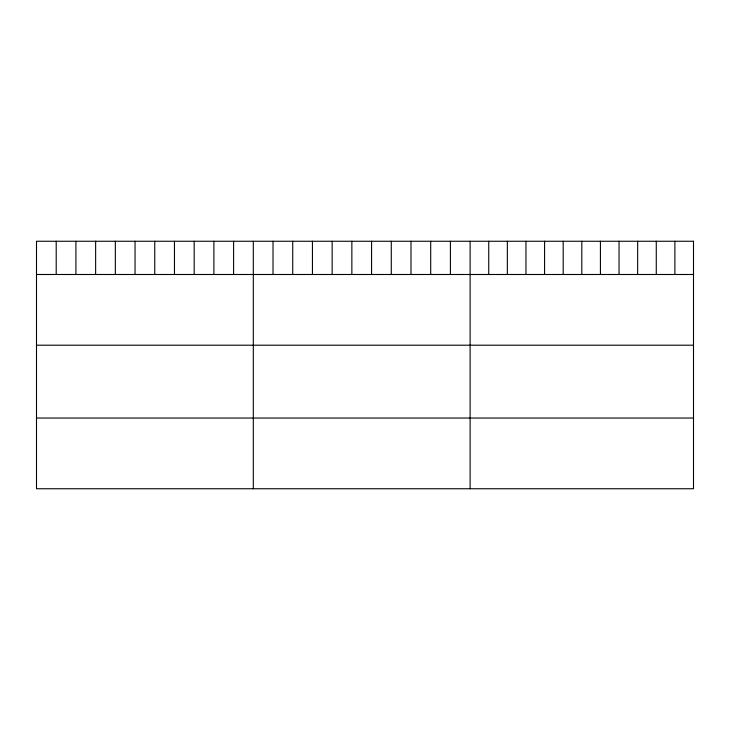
<?xml version="1.0" encoding="UTF-8"?>
<svg xmlns="http://www.w3.org/2000/svg" width="730" height="730" viewBox="0 0 730 730"><rect width="100%" height="100%" fill="white"/><g stroke="black" fill="none" stroke-linecap="round" stroke-linejoin="round"><path stroke-width="1.09" d="M36.5 274.489L693.5 274.489M36.5 345.199L693.5 345.199M36.5 418.044L693.5 418.044M674.885 241.256L674.885 274.489M656.27 241.256L656.27 274.489M637.655 241.256L637.655 274.489M619.04 241.256L619.04 274.489M600.425 241.256L600.425 274.489M581.81 241.256L581.81 274.489M563.195 241.256L563.195 274.489M544.58 241.256L544.58 274.489M525.965 241.256L525.965 274.489M507.35 241.256L507.35 274.489M488.735 241.256L488.735 274.489M470.12 241.256L470.12 488.744M450.41 241.256L450.41 274.489M430.7 241.256L430.7 274.489M410.99 241.256L410.99 274.489M391.28 241.256L391.28 274.489M371.57 241.256L371.57 274.489M351.86 241.256L351.86 274.489M332.15 241.256L332.15 274.489M312.44 241.256L312.44 274.489M292.73 241.256L292.73 274.489M273.02 241.256L273.02 274.489M253.31 241.256L253.31 488.744M233.6 241.256L233.6 274.489M213.89 241.256L213.89 274.489M194.18 241.256L194.18 274.489M174.47 241.256L174.47 274.489M154.76 241.256L154.76 274.489M135.05 241.256L135.05 274.489M115.34 241.256L115.34 274.489M95.63 241.256L95.63 274.489M75.92 241.256L75.92 274.489M56.21 241.256L56.21 274.489M693.5 241.256L36.5 241.256L36.5 488.744L693.5 488.744L693.5 241.256"/></g></svg>
